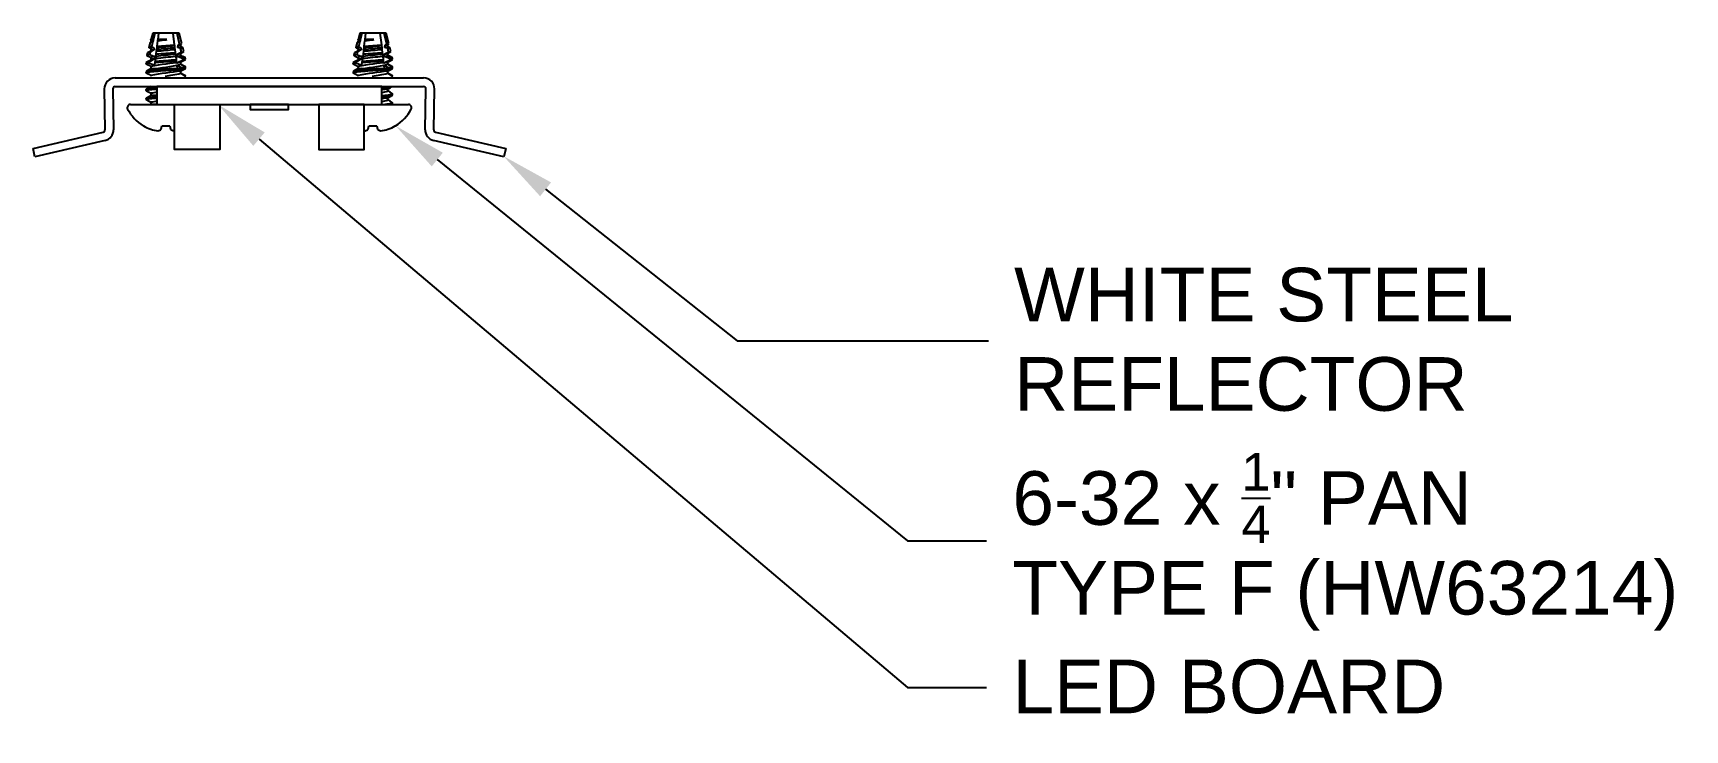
# Model space of a CAD drawing. Extents: x -0.83 to 4.95, y -2.28 to 0.16.
import ezdxf
from ezdxf import colors
from ezdxf.entities.mleader import LeaderData, LeaderLine
from ezdxf.math import Vec2, Vec3

# ---------------------------------------------------------------- set-up
doc = ezdxf.new("R2010")
doc.units = 0
doc.header["$LTSCALE"] = 0.5
doc.header["$MEASUREMENT"] = 0
doc.layers.add('CUST DWG', color=60, linetype='CONTINUOUS', lineweight=20)
for name, color, linetype in [('FAB DWG', 221, 'CONTINUOUS'), ('Hardware', 242, 'CONTINUOUS'), ('LED Board', 110, 'CONTINUOUS'), ('Reflector', 40, 'CONTINUOUS')]:
    doc.layers.add(name, color=color, linetype=linetype)
doc.styles.add('LSAD_Standard', font='arial.ttf')

msp = doc.modelspace()

# ---------------------------------------------------------------- linework, layer by layer
at = {"layer": 'Hardware', "linetype": 'Continuous', "transparency": 16777216}
for p, q in [((-0.4166, 0.1243), (-0.4213, 0.1065)), ((-0.4134, 0.1265), (-0.4157, 0.1252)), ((-0.4142, 0.1335), (-0.4141, 0.1334)), ((-0.408, 0.157), (-0.4141, 0.1336)), ((-0.4141, 0.1336), (-0.414, 0.1339)), ((-0.414, 0.1339), (-0.4141, 0.1336)), ((-0.4141, 0.1336), (-0.4141, 0.1261)), ((-0.4064, 0.1339), (-0.414, 0.1339)), ((-0.4079, 0.1275), (-0.4122, 0.1088)), ((-0.401, 0.157), (-0.408, 0.157)), ((-0.406, 0.1286), (-0.4079, 0.1275)), ((-0.401, 0.157), (-0.4064, 0.1339)), ((-0.4064, 0.1339), (-0.406, 0.1286)), ((-0.3864, 0.157), (-0.401, 0.157)), ((-0.392, 0.1109), (-0.3897, 0.1303)), ((-0.3897, 0.1303), (-0.3896, 0.1308)), ((-0.3896, 0.1308), (-0.3892, 0.1339)), ((-0.3892, 0.1339), (-0.3864, 0.157)), ((-0.3591, 0.1339), (-0.3892, 0.1339)), ((-0.3376, 0.157), (-0.3864, 0.157)), ((-0.3376, 0.157), (-0.3325, 0.1156)), ((-0.323, 0.157), (-0.3376, 0.157)), ((-0.3325, 0.1156), (-0.3322, 0.1131)), ((-0.3138, 0.1177), (-0.323, 0.157)), ((-0.316, 0.157), (-0.323, 0.157)), ((-0.3191, 0.1149), (-0.3138, 0.1177)), ((-0.3063, 0.1201), (-0.316, 0.157)), ((-0.3099, 0.1102), (-0.3099, 0.1176)), ((0.3074, 0.1243), (0.3027, 0.1065)), ((0.3106, 0.1265), (0.3083, 0.1252)), ((0.3098, 0.1335), (0.3099, 0.1334)), ((0.316, 0.157), (0.3099, 0.1336)), ((0.3099, 0.1336), (0.31, 0.1339)), ((0.31, 0.1339), (0.3099, 0.1336)), ((0.3099, 0.1336), (0.3099, 0.1261)), ((0.3176, 0.1339), (0.31, 0.1339)), ((0.3161, 0.1275), (0.3118, 0.1088)), ((0.323, 0.157), (0.316, 0.157)), ((0.318, 0.1286), (0.3161, 0.1275)), ((0.323, 0.157), (0.3176, 0.1339)), ((0.3176, 0.1339), (0.318, 0.1286)), ((0.3376, 0.157), (0.323, 0.157)), ((0.332, 0.1109), (0.3343, 0.1303)), ((0.3343, 0.1303), (0.3344, 0.1308)), ((0.3344, 0.1308), (0.3348, 0.1339)), ((0.3348, 0.1339), (0.3376, 0.157)), ((0.3649, 0.1339), (0.3348, 0.1339)), ((0.3864, 0.157), (0.3376, 0.157)), ((0.3864, 0.157), (0.3915, 0.1156)), ((0.401, 0.157), (0.3864, 0.157)), ((0.3915, 0.1156), (0.3918, 0.1131)), ((0.4102, 0.1177), (0.401, 0.157)), ((0.408, 0.157), (0.401, 0.157)), ((0.4049, 0.1149), (0.4102, 0.1177)), ((0.4177, 0.1201), (0.408, 0.157)), ((0.4141, 0.1102), (0.4141, 0.1176)), ((-0.4263, 0.0875), (-0.4284, 0.0794)), ((-0.4141, 0.1023), (-0.4141, 0.0949)), ((-0.4141, 0.0711), (-0.4141, 0.0636)), ((-0.4041, 0.1055), (-0.4033, 0.0978)), ((-0.401, 0.0747), (-0.4002, 0.067)), ((-0.399, 0.0546), (-0.3985, 0.0586)), ((-0.3985, 0.0586), (-0.3974, 0.0674)), ((-0.3974, 0.0674), (-0.3964, 0.0754)), ((-0.3964, 0.0754), (-0.3954, 0.0838)), ((-0.3954, 0.0838), (-0.3942, 0.0935)), ((-0.3942, 0.0935), (-0.3935, 0.0991)), ((-0.3935, 0.0991), (-0.3925, 0.1071)), ((-0.3925, 0.1071), (-0.392, 0.1109)), ((-0.3322, 0.1131), (-0.3313, 0.1054)), ((-0.3313, 0.1054), (-0.3306, 0.0999)), ((-0.3306, 0.0999), (-0.3292, 0.0885)), ((-0.3292, 0.0885), (-0.3284, 0.0823)), ((-0.3284, 0.0823), (-0.3275, 0.0746)), ((-0.3275, 0.0746), (-0.3262, 0.064)), ((-0.3262, 0.064), (-0.3257, 0.0602)), ((-0.3257, 0.0602), (-0.3247, 0.0519)), ((-0.3229, 0.0753), (-0.3221, 0.0832)), ((-0.3198, 0.107), (-0.3191, 0.1149)), ((-0.3075, 0.0906), (-0.3103, 0.1027)), ((-0.3099, 0.1102), (-0.3026, 0.1059)), ((-0.3099, 0.0789), (-0.3099, 0.0864)), ((-0.3099, 0.0789), (-0.293, 0.0691)), ((-0.3031, 0.0625), (-0.3028, 0.0664)), ((-0.2991, 0.0929), (-0.3026, 0.1059)), ((-0.2932, 0.0695), (-0.2939, 0.0699)), ((-0.293, 0.0691), (-0.2932, 0.0695)), ((-0.293, 0.0652), (-0.293, 0.0691)), ((0.2977, 0.0875), (0.2956, 0.0794)), ((0.3099, 0.1023), (0.3099, 0.0949)), ((0.3099, 0.0711), (0.3099, 0.0636)), ((0.3199, 0.1055), (0.3207, 0.0978)), ((0.323, 0.0747), (0.3238, 0.067)), ((0.325, 0.0546), (0.3255, 0.0586)), ((0.3255, 0.0586), (0.3266, 0.0674)), ((0.3266, 0.0674), (0.3276, 0.0754)), ((0.3276, 0.0754), (0.3286, 0.0838)), ((0.3286, 0.0838), (0.3298, 0.0935)), ((0.3298, 0.0935), (0.3305, 0.0991)), ((0.3305, 0.0991), (0.3315, 0.1071)), ((0.3315, 0.1071), (0.332, 0.1109)), ((0.3918, 0.1131), (0.3927, 0.1054)), ((0.3927, 0.1054), (0.3934, 0.0999)), ((0.3934, 0.0999), (0.3948, 0.0885)), ((0.3948, 0.0885), (0.3956, 0.0823)), ((0.3956, 0.0823), (0.3965, 0.0746)), ((0.3965, 0.0746), (0.3978, 0.064)), ((0.3978, 0.064), (0.3983, 0.0602)), ((0.3983, 0.0602), (0.3993, 0.0519)), ((0.4011, 0.0753), (0.4019, 0.0832)), ((0.4042, 0.107), (0.4049, 0.1149)), ((0.4165, 0.0906), (0.4137, 0.1027)), ((0.4141, 0.1102), (0.4214, 0.1059)), ((0.4141, 0.0789), (0.4141, 0.0864)), ((0.4141, 0.0789), (0.431, 0.0691)), ((0.4209, 0.0625), (0.4212, 0.0664)), ((0.4249, 0.0929), (0.4214, 0.1059)), ((0.4308, 0.0695), (0.4301, 0.0699)), ((0.431, 0.0691), (0.4308, 0.0695)), ((0.431, 0.0652), (0.431, 0.0691)), ((-0.431, 0.0535), (-0.431, 0.0496)), ((-0.431, 0.0223), (-0.431, 0.0184)), ((-0.4204, 0.0563), (-0.4201, 0.0525)), ((-0.4141, 0.0398), (-0.4141, 0.0324)), ((-0.4141, 0.0086), (-0.4141, 0.006)), ((-0.4002, 0.0449), (-0.399, 0.0546)), ((-0.3235, 0.0424), (-0.3224, 0.0331)), ((-0.3224, 0.0331), (-0.3223, 0.032)), ((-0.3056, 0.032), (-0.3223, 0.032)), ((-0.3099, 0.0477), (-0.3099, 0.0551)), ((-0.3099, 0.0477), (-0.293, 0.0379)), ((-0.3099, 0.0164), (-0.3099, 0.0239)), ((-0.3099, 0.0164), (-0.293, 0.0066)), ((-0.3056, 0.032), (-0.3053, 0.0348)), ((-0.293, 0.034), (-0.293, 0.0379)), ((-0.293, 0.006), (-0.293, 0.0066)), ((0.293, 0.0535), (0.293, 0.0496)), ((0.293, 0.0223), (0.293, 0.0184)), ((0.3036, 0.0563), (0.3039, 0.0525)), ((0.3099, 0.0398), (0.3099, 0.0324)), ((0.3099, 0.0086), (0.3099, 0.006)), ((0.3225, 0.0338), (0.319, 0.032)), ((0.3223, 0.032), (0.319, 0.032)), ((0.3223, 0.032), (0.3225, 0.0338)), ((0.3238, 0.0449), (0.325, 0.0546)), ((0.4005, 0.0424), (0.4016, 0.0331)), ((0.4016, 0.0331), (0.4017, 0.032)), ((0.4184, 0.032), (0.4017, 0.032)), ((0.4141, 0.0477), (0.4141, 0.0551)), ((0.4141, 0.0477), (0.431, 0.0379)), ((0.4141, 0.0164), (0.4141, 0.0239)), ((0.4141, 0.0164), (0.431, 0.0066)), ((0.4184, 0.032), (0.4187, 0.0348)), ((0.431, 0.034), (0.431, 0.0379)), ((0.431, 0.006), (0.431, 0.0066)), ((-0.431, -0.0402), (-0.431, -0.0441)), ((-0.4141, -0.03), (-0.4141, -0.0301)), ((-0.4141, -0.0539), (-0.4141, -0.0614)), ((0.3099, -0.03), (0.3099, -0.0301)), ((0.4141, -0.0461), (0.4141, -0.0386)), ((0.431, -0.0598), (0.431, -0.0559)), ((-0.486, -0.093), (-0.3935, -0.093)), ((-0.431, -0.0715), (-0.431, -0.0754)), ((-0.431, -0.0754), (-0.4141, -0.0852)), ((-0.4305, -0.0759), (-0.431, -0.0754)), ((-0.4133, -0.0922), (-0.4146, -0.0929)), ((-0.4141, -0.0852), (-0.4141, -0.0926)), ((0.3935, -0.093), (0.486, -0.093)), ((0.4141, -0.0773), (0.4141, -0.0699)), ((0.431, -0.091), (0.431, -0.0871)), ((-0.4415, -0.1674), (-0.4402, -0.1674)), ((-0.3782, -0.1795), (-0.376, -0.1674)), ((-0.376, -0.1674), (-0.348, -0.1674)), ((-0.348, -0.1674), (-0.3458, -0.1795)), ((0.3458, -0.1795), (0.348, -0.1674)), ((0.348, -0.1674), (0.376, -0.1674)), ((0.376, -0.1674), (0.3782, -0.1795)), ((0.4402, -0.1674), (0.4415, -0.1674))]:
    msp.add_line(p, q, dxfattribs=at)
at = {"layer": 'Hardware', "linetype": 'Continuous', "transparency": 16777216, "flags": 128}
for points in [[(-0.4166, 0.1243), (-0.4166, 0.1244), (-0.4162, 0.1249), (-0.4154, 0.1253), (-0.4142, 0.1259), (-0.4115, 0.1267), (-0.4079, 0.1275)], [(-0.3896, 0.1308), (-0.3834, 0.1314), (-0.3766, 0.1321), (-0.3694, 0.1328), (-0.362, 0.1336), (-0.3591, 0.1339)], [(-0.3106, 0.1172), (-0.3084, 0.1185), (-0.3068, 0.1194)], [(0.3074, 0.1243), (0.3074, 0.1244), (0.3078, 0.1249), (0.3086, 0.1253), (0.3098, 0.1259), (0.3125, 0.1267), (0.3161, 0.1275)], [(0.3344, 0.1308), (0.3406, 0.1314), (0.3474, 0.1321), (0.3546, 0.1328), (0.362, 0.1336), (0.3649, 0.1339)], [(0.4134, 0.1172), (0.4156, 0.1185), (0.4172, 0.1194)], [(-0.4134, 0.064), (-0.422, 0.059), (-0.4305, 0.0541)], [(-0.4185, 0.0817), (-0.4214, 0.0813), (-0.4236, 0.0809), (-0.4255, 0.0805), (-0.4269, 0.0802), (-0.4279, 0.0798), (-0.4284, 0.0795), (-0.4284, 0.0791), (-0.428, 0.0789)], [(-0.428, 0.0788), (-0.422, 0.0753), (-0.4141, 0.0707)], [(-0.4134, 0.0953), (-0.422, 0.0903), (-0.4255, 0.0882)], [(-0.4122, 0.1088), (-0.415, 0.1084), (-0.417, 0.108), (-0.4186, 0.1077), (-0.4199, 0.1073), (-0.4208, 0.1069), (-0.4212, 0.1066), (-0.4212, 0.1063), (-0.4209, 0.1059), (-0.4208, 0.1059)], [(-0.4208, 0.1059), (-0.4189, 0.1048), (-0.4141, 0.102)], [(-0.4165, 0.0906), (-0.4175, 0.0861), (-0.4185, 0.0817)], [(-0.4033, 0.0978), (-0.413, 0.0926), (-0.4165, 0.0906)], [(-0.4122, 0.1088), (-0.4107, 0.1082), (-0.4041, 0.1055)], [(-0.399, 0.0546), (-0.3924, 0.0551), (-0.3853, 0.0557), (-0.3778, 0.0562), (-0.37, 0.0568), (-0.362, 0.0574), (-0.3542, 0.058), (-0.3465, 0.0586), (-0.3391, 0.0591), (-0.3322, 0.0597), (-0.3257, 0.0602)], [(-0.3985, 0.0586), (-0.392, 0.0591), (-0.385, 0.0596), (-0.3776, 0.0601), (-0.3699, 0.0607), (-0.362, 0.0613), (-0.3524, 0.062), (-0.3431, 0.0628), (-0.3343, 0.0634), (-0.3262, 0.064)], [(-0.3925, 0.1071), (-0.3858, 0.1078), (-0.3784, 0.1085), (-0.3703, 0.1093), (-0.362, 0.1102), (-0.3539, 0.111), (-0.3461, 0.1117), (-0.3388, 0.1125), (-0.3322, 0.1131)], [(-0.3221, 0.0832), (-0.3136, 0.0874), (-0.3075, 0.0906)], [(-0.3103, 0.1027), (-0.3125, 0.1037), (-0.3198, 0.107)], [(-0.3107, 0.0547), (-0.3022, 0.0596), (-0.2938, 0.0645)], [(-0.3106, 0.086), (-0.3048, 0.0893), (-0.2996, 0.0924)], [(-0.3103, 0.1027), (-0.3071, 0.1035), (-0.3054, 0.104), (-0.304, 0.1045), (-0.3031, 0.105), (-0.3026, 0.1055), (-0.3026, 0.1059)], [(-0.3036, 0.1068), (-0.307, 0.1088), (-0.3099, 0.1105)], [(-0.2938, 0.0698), (-0.3022, 0.0748), (-0.3099, 0.0793)], [(-0.3026, 0.1059), (-0.3029, 0.1064), (-0.3036, 0.1068)], [(0.3106, 0.064), (0.302, 0.059), (0.2935, 0.0541)], [(0.3055, 0.0817), (0.3026, 0.0813), (0.3004, 0.0809), (0.2985, 0.0805), (0.2971, 0.0802), (0.2961, 0.0798), (0.2956, 0.0795), (0.2956, 0.0791), (0.296, 0.0789)], [(0.296, 0.0788), (0.302, 0.0753), (0.3099, 0.0707)], [(0.3106, 0.0953), (0.302, 0.0903), (0.2985, 0.0882)], [(0.3118, 0.1088), (0.309, 0.1084), (0.307, 0.108), (0.3054, 0.1077), (0.3041, 0.1073), (0.3032, 0.1069), (0.3028, 0.1066), (0.3028, 0.1063), (0.3031, 0.1059), (0.3032, 0.1059)], [(0.3032, 0.1059), (0.3051, 0.1048), (0.3099, 0.102)], [(0.3075, 0.0906), (0.3065, 0.0861), (0.3055, 0.0817)], [(0.3207, 0.0978), (0.311, 0.0926), (0.3075, 0.0906)], [(0.3118, 0.1088), (0.3133, 0.1082), (0.3199, 0.1055)], [(0.325, 0.0546), (0.3316, 0.0551), (0.3387, 0.0557), (0.3462, 0.0562), (0.354, 0.0568), (0.362, 0.0574), (0.3698, 0.058), (0.3775, 0.0586), (0.3849, 0.0591), (0.3918, 0.0597), (0.3983, 0.0602)], [(0.3255, 0.0586), (0.332, 0.0591), (0.339, 0.0596), (0.3464, 0.0601), (0.3541, 0.0607), (0.362, 0.0613), (0.3716, 0.062), (0.3809, 0.0628), (0.3897, 0.0634), (0.3978, 0.064)], [(0.3315, 0.1071), (0.3382, 0.1078), (0.3456, 0.1085), (0.3537, 0.1093), (0.362, 0.1102), (0.3701, 0.111), (0.3779, 0.1117), (0.3852, 0.1125), (0.3918, 0.1131)], [(0.4019, 0.0832), (0.4104, 0.0874), (0.4165, 0.0906)], [(0.4137, 0.1027), (0.4115, 0.1037), (0.4042, 0.107)], [(0.4133, 0.0547), (0.4218, 0.0596), (0.4302, 0.0645)], [(0.4134, 0.086), (0.4192, 0.0893), (0.4244, 0.0924)], [(0.4137, 0.1027), (0.4169, 0.1035), (0.4186, 0.104), (0.42, 0.1045), (0.4209, 0.105), (0.4214, 0.1055), (0.4214, 0.1059)], [(0.4204, 0.1068), (0.417, 0.1088), (0.4141, 0.1105)], [(0.4302, 0.0698), (0.4218, 0.0748), (0.4141, 0.0793)], [(0.4214, 0.1059), (0.4211, 0.1064), (0.4204, 0.1068)], [(-0.4305, 0.0491), (-0.431, 0.0496), (-0.4306, 0.0501), (-0.4293, 0.0507), (-0.4271, 0.0512), (-0.424, 0.0518), (-0.4201, 0.0525)], [(-0.4305, 0.0178), (-0.431, 0.0184), (-0.4304, 0.0189), (-0.4287, 0.0196), (-0.4258, 0.0203), (-0.4218, 0.021), (-0.4166, 0.0217), (-0.4106, 0.0223), (-0.4038, 0.023), (-0.3965, 0.0236), (-0.3887, 0.0242), (-0.3802, 0.0248), (-0.3712, 0.0255), (-0.362, 0.0262), (-0.3528, 0.0269), (-0.3438, 0.0275), (-0.3353, 0.0282), (-0.3275, 0.0288), (-0.3202, 0.0294), (-0.3134, 0.03), (-0.3074, 0.0307), (-0.3022, 0.0314), (-0.2982, 0.0321), (-0.2953, 0.0327), (-0.2935, 0.0334), (-0.293, 0.034), (-0.293, 0.034)], [(-0.4305, 0.0491), (-0.422, 0.0441), (-0.4141, 0.0395)], [(-0.4134, 0.0328), (-0.422, 0.0278), (-0.4305, 0.0228)], [(-0.4305, 0.0178), (-0.422, 0.0128), (-0.4141, 0.0082)], [(-0.3107, 0.0234), (-0.3022, 0.0283), (-0.2938, 0.0333)], [(-0.2938, 0.0386), (-0.3022, 0.0435), (-0.3099, 0.048)], [(-0.2938, 0.0073), (-0.3022, 0.0123), (-0.3099, 0.0168)], [(-0.293, 0.0379), (-0.2935, 0.0385), (-0.2938, 0.0386)], [(-0.293, 0.0066), (-0.2935, 0.0072), (-0.2938, 0.0073)], [(-0.2936, 0.006), (-0.2935, 0.006), (-0.293, 0.0066)], [(0.2935, 0.0491), (0.293, 0.0496), (0.2934, 0.0501), (0.2947, 0.0507), (0.2969, 0.0512), (0.3, 0.0518), (0.3039, 0.0525)], [(0.2935, 0.0178), (0.293, 0.0184), (0.2936, 0.0189), (0.2953, 0.0196), (0.2982, 0.0203), (0.3022, 0.021), (0.3074, 0.0217), (0.3134, 0.0223), (0.3202, 0.023), (0.3275, 0.0236), (0.3353, 0.0242), (0.3438, 0.0248), (0.3528, 0.0255), (0.362, 0.0262), (0.3712, 0.0269), (0.3802, 0.0275), (0.3887, 0.0282), (0.3965, 0.0288), (0.4038, 0.0294), (0.4106, 0.03), (0.4166, 0.0307), (0.4218, 0.0314), (0.4258, 0.0321), (0.4287, 0.0327), (0.4305, 0.0334), (0.431, 0.034), (0.431, 0.034)], [(0.2935, 0.0491), (0.302, 0.0441), (0.3099, 0.0395)], [(0.3106, 0.0328), (0.302, 0.0278), (0.2935, 0.0228)], [(0.2935, 0.0178), (0.302, 0.0128), (0.3099, 0.0082)], [(0.4133, 0.0234), (0.4218, 0.0283), (0.4302, 0.0333)], [(0.4302, 0.0386), (0.4218, 0.0435), (0.4141, 0.048)], [(0.4302, 0.0073), (0.4218, 0.0123), (0.4141, 0.0168)], [(0.431, 0.0379), (0.4305, 0.0385), (0.4302, 0.0386)], [(0.431, 0.0066), (0.4305, 0.0072), (0.4302, 0.0073)], [(0.4304, 0.006), (0.4305, 0.006), (0.431, 0.0066)], [(-0.431, -0.0402), (-0.4304, -0.0396), (-0.4287, -0.039), (-0.4258, -0.0383), (-0.4218, -0.0376), (-0.4166, -0.0369), (-0.4106, -0.0363), (-0.4038, -0.0356), (-0.3965, -0.035), (-0.3935, -0.0348)], [(-0.4301, -0.0448), (-0.4304, -0.0447), (-0.431, -0.0441), (-0.4304, -0.0436), (-0.4287, -0.0429), (-0.4258, -0.0422), (-0.4218, -0.0415), (-0.4166, -0.0408), (-0.4106, -0.0402), (-0.4038, -0.0395), (-0.3965, -0.0389), (-0.3935, -0.0387)], [(-0.4139, -0.03), (-0.4218, -0.0346), (-0.4302, -0.0395)], [(-0.4302, -0.0448), (-0.4218, -0.0498), (-0.4141, -0.0543)], [(0.3935, -0.034), (0.3965, -0.0337), (0.4038, -0.0331), (0.4106, -0.0325), (0.4166, -0.0318), (0.4218, -0.0311), (0.4258, -0.0304), (0.4278, -0.03)], [(0.3935, -0.03), (0.3944, -0.03)], [(0.3935, -0.0613), (0.3965, -0.0611), (0.4038, -0.0605), (0.4106, -0.0598), (0.4166, -0.0592), (0.4218, -0.0585), (0.4258, -0.0578), (0.4287, -0.0571), (0.4305, -0.0565), (0.431, -0.0559), (0.4305, -0.0553)], [(0.4134, -0.039), (0.422, -0.0341), (0.429, -0.03)], [(0.4305, -0.0553), (0.422, -0.0503), (0.4141, -0.0457)], [(-0.431, -0.0715), (-0.4304, -0.0709), (-0.4287, -0.0703), (-0.4258, -0.0696), (-0.4218, -0.0689), (-0.4166, -0.0682), (-0.4106, -0.0675), (-0.4038, -0.0669), (-0.3965, -0.0663), (-0.3935, -0.0661)], [(-0.431, -0.0754), (-0.4304, -0.0748), (-0.4287, -0.0742), (-0.4258, -0.0735), (-0.4218, -0.0728), (-0.4166, -0.0721), (-0.4106, -0.0714), (-0.4038, -0.0708), (-0.3965, -0.0702), (-0.3935, -0.07)], [(-0.4305, -0.0759), (-0.423, -0.0803), (-0.4141, -0.0855)], [(-0.4133, -0.0609), (-0.4218, -0.0659), (-0.4302, -0.0708)], [(0.3935, -0.0652), (0.3965, -0.065), (0.4038, -0.0644), (0.4106, -0.0637), (0.4166, -0.0631), (0.4218, -0.0624), (0.4258, -0.0617), (0.4287, -0.061), (0.4305, -0.0604), (0.431, -0.0598)], [(0.3935, -0.0925), (0.396, -0.0924), (0.4036, -0.0918), (0.4106, -0.0911), (0.4166, -0.0904), (0.4218, -0.0897), (0.4258, -0.089), (0.4287, -0.0883), (0.4305, -0.0877), (0.431, -0.0871), (0.4305, -0.0866)], [(0.4134, -0.0703), (0.422, -0.0653), (0.4305, -0.0603)], [(0.4305, -0.0866), (0.422, -0.0816), (0.4141, -0.077)], [(0.4281, -0.093), (0.429, -0.0924), (0.4305, -0.0916)]]:
    msp.add_lwpolyline(points, dxfattribs=at)
at = {"layer": 'Hardware', "linetype": 'Continuous', "transparency": 16777216}
for centre, radius, start, end in [((-0.4029, 0.1035), 0.0253, 96.98858, 114.37047), ((-1.757, 17.8401), 17.7817, 274.40249, 274.59491), ((-1.3309, 8.3725), 8.2957, 276.5148, 276.72712), ((-0.3226, 0.1449), 0.0302, 276.57525, 293.33924), ((-0.3144, 0.1327), 0.015, 272.02883, 302.67091), ((0.3211, 0.1035), 0.0253, 96.98858, 114.37047), ((-1.033, 17.8401), 17.7817, 274.40249, 274.59491), ((-0.6069, 8.3725), 8.2957, 276.5148, 276.72712), ((0.4014, 0.1449), 0.0302, 276.57525, 293.33924), ((0.4096, 0.1327), 0.015, 272.02883, 302.67091), ((-0.4161, 0.0727), 0.018, 91.25928, 124.51698), ((0.0055, -0.7223), 0.8875, 117.2014, 118.67954), ((-0.3121, 0.3244), 0.2651, 246.32947, 250.40716), ((-0.4042, 0.0884), 0.0171, 89.55839, 125.44982), ((-0.4007, 0.0483), 0.0264, 90.68658, 120.45828), ((-0.3963, 0.0196), 0.0476, 94.67908, 111.02972), ((-0.4001, 0.0641), 0.0339, 95.44804, 112.93553), ((1.4996, -17.9465), 18.1136, 95.78918, 96.01149), ((1.6972, -19.9773), 20.1616, 95.76612, 95.96035), ((-2.1243, 25.2653), 25.2407, 273.92779, 274.07842), ((-1.555, 12.1077), 12.0701, 275.51869, 275.8221), ((2.6148, -29.3337), 29.5862, 95.71476, 95.83589), ((-0.5414, 0.5201), 0.5159, 294.83747, 297.50546), ((-0.3223, 0.0981), 0.0228, 268.40478, 302.80249), ((-0.4381, -0.2139), 0.3113, 64.24897, 68.2864), ((-0.3256, 0.1229), 0.0399, 275.06209, 292.01298), ((-0.3197, 0.1238), 0.0168, 269.57542, 305.64071), ((-0.3069, 0.1045), 0.0139, 267.38085, 303.70876), ((-0.3028, 0.0815), 0.019, 269.0676, 301.14138), ((-0.3025, 0.0847), 0.0183, 269.08214, 301.52277), ((0.3079, 0.0727), 0.018, 91.25928, 124.51698), ((0.7295, -0.7223), 0.8875, 117.2014, 118.67954), ((0.4119, 0.3244), 0.2651, 246.32947, 250.40716), ((0.3198, 0.0884), 0.0171, 89.55839, 125.44982), ((0.3233, 0.0483), 0.0264, 90.68658, 120.45828), ((0.3277, 0.0196), 0.0476, 94.67908, 111.02972), ((0.3239, 0.0641), 0.0339, 95.44804, 112.93553), ((2.2236, -17.9465), 18.1136, 95.78918, 96.01149), ((2.4212, -19.9773), 20.1616, 95.76612, 95.96035), ((-1.4003, 25.2653), 25.2407, 273.92779, 274.07842), ((-0.831, 12.1077), 12.0701, 275.51869, 275.8221), ((3.3388, -29.3337), 29.5862, 95.71476, 95.83589), ((0.1826, 0.5201), 0.5159, 294.83747, 297.50546), ((0.4017, 0.0981), 0.0228, 268.40478, 302.80249), ((0.2859, -0.2139), 0.3113, 64.24897, 68.2864), ((0.3984, 0.1229), 0.0399, 275.06209, 292.01298), ((0.4043, 0.1238), 0.0168, 269.57542, 305.64071), ((0.4171, 0.1045), 0.0139, 267.38085, 303.70876), ((0.4212, 0.0815), 0.019, 269.0676, 301.14138), ((0.4215, 0.0847), 0.0183, 269.08214, 301.52277), ((-0.4202, 0.0342), 0.0221, 90.44479, 119.16212), ((-0.2823, -0.9193), 0.9532, 92.40812, 98.97276), ((-0.3282, 0.2644), 0.231, 246.55536, 251.84339), ((-0.1963, -1.1112), 1.1714, 95.60432, 100.7121), ((-0.1963, -1.1424), 1.1714, 95.60432, 100.7121), ((-0.4397, 0.5835), 0.5514, 272.73945, 283.61957), ((-0.4397, 0.5523), 0.5514, 277.81541, 283.61957), ((-0.4161, -0.2074), 0.2664, 65.42534, 69.6556), ((-0.3046, 0.0584), 0.0236, 268.18388, 299.48078), ((0.3038, 0.0342), 0.0221, 90.44479, 119.16212), ((0.4417, -0.9193), 0.9532, 92.40812, 98.97276), ((0.3958, 0.2644), 0.231, 246.55536, 251.84339), ((0.5277, -1.1112), 1.1714, 95.60432, 100.7121), ((0.5277, -1.1424), 1.1714, 95.60432, 100.7121), ((0.2843, 0.5835), 0.5514, 272.73945, 283.61957), ((0.2843, 0.5523), 0.5514, 277.81541, 283.61957), ((0.3079, -0.2074), 0.2664, 65.42534, 69.6556), ((0.4194, 0.0584), 0.0236, 268.18388, 299.48078), ((-0.1827, -1.2962), 1.2637, 99.60225, 100.55027), ((0.5413, -1.2962), 1.2637, 95.80875, 96.71638), ((0.2887, 0.4608), 0.5221, 281.57944, 283.89557), ((-0.486, -0.104), 0.011, 90, 207.70008), ((-0.362, -0.0389), 0.151, 207.70008, 238.25791), ((-0.1827, -1.3275), 1.2637, 99.60225, 100.55027), ((-0.4353, 0.4608), 0.5221, 272.42085, 274.59283), ((-0.4353, 0.4295), 0.5221, 272.42085, 274.59283), ((0.5413, -1.3275), 1.2637, 95.80875, 96.71638), ((0.2887, 0.4295), 0.5221, 281.57944, 283.89557), ((0.4257, -0.0847), 0.00824, 269.47972, 310.28646), ((0.362, -0.0389), 0.151, 301.74209, 332.29992), ((0.486, -0.104), 0.011, 332.29992, 90), ((-0.3624, -0.037), 0.1518, 239.15061, 249.8273), ((0.3624, -0.037), 0.1518, 290.1727, 300.84939), ((-0.3762, -0.0591), 0.1264, 252.25915, 263.9232), ((-0.3988, -0.15), 0.0361, 284.84633, 304.94098), ((-0.3252, -0.15), 0.0361, 235.05902, 255.15367), ((-0.3478, -0.0591), 0.1264, 276.0768, 277.38693), ((0.3478, -0.0591), 0.1264, 262.61307, 263.9232), ((0.3252, -0.15), 0.0361, 284.84633, 304.94098), ((0.3988, -0.15), 0.0361, 235.05902, 255.15367), ((0.3762, -0.0591), 0.1264, 276.0768, 287.74085)]:
    msp.add_arc(centre, radius, start, end, dxfattribs=at)
at = {"layer": 'LED Board', "ltscale": 0.5, "transparency": 16777216}
for points in [[(-0.3935, -0.093), (0.3935, -0.093), (0.3935, -0.03), (-0.3935, -0.03)], [(-0.3315, -0.093), (-0.1735, -0.093), (-0.1735, -0.2505), (-0.3315, -0.2505)], [(0.0669, -0.093), (-0.0669, -0.093), (-0.0669, -0.1103), (0.0669, -0.1103)], [(0.3315, -0.093), (0.1735, -0.093), (0.1735, -0.2505), (0.3315, -0.2505)]]:
    msp.add_lwpolyline(points, close=True, dxfattribs=at)
at = {"layer": 'Reflector', "linetype": 'Continuous', "lineweight": 25, "transparency": 16777216}
for p, q in [((-0.5393, 0), (0.5393, 0)), ((-0.5773, -0.0387), (-0.5748, -0.1818)), ((-0.5473, -0.0382), (-0.5448, -0.1813)), ((-0.5393, -0.03), (0.5393, -0.03)), ((0.5448, -0.1813), (0.5473, -0.0381)), ((0.5748, -0.1818), (0.5773, -0.0386)), ((-0.8264, -0.2464), (-0.581, -0.1898)), ((-0.5743, -0.219), (-0.8197, -0.2757)), ((0.8197, -0.2756), (0.5743, -0.219)), ((0.581, -0.1897), (0.8264, -0.2464)), ((-0.8197, -0.2757), (-0.8264, -0.2464)), ((0.8264, -0.2464), (0.8197, -0.2756))]:
    msp.add_line(p, q, dxfattribs=at)
for centre, radius, start, end in [((0.5393, -0.038), 0.038, 359.00269, 90.00269), ((-0.5393, -0.038), 0.038, 90.00269, 181.00269), ((-0.5393, -0.038), 0.008, 90.00269, 181.00269), ((0.5393, -0.038), 0.008, 359.00269, 90.00269), ((-0.5828, -0.182), 0.008, 283.00269, 1.00269), ((-0.5828, -0.182), 0.038, 283.00269, 1.00269), ((0.5828, -0.1819), 0.038, 179.00269, 257.00269), ((0.5828, -0.1819), 0.008, 179.00269, 257.00269)]:
    msp.add_arc(centre, radius, start, end, dxfattribs=at)

# ---------------------------------------------------------------- leaders
at = {"layer": 'CUST DWG', "ltscale": 0.5, "transparency": 16777216}
ml = msp.add_multileader_mtext('Standard', dxfattribs=at)
ml.set_content('\\A1;LED BOARD', color=256, style='LSAD_Standard')
ml.set_leader_properties()
ml.build(insert=Vec2(0, 0))
ml.multileader.update_dxf_attribs({"text_left_attachment_type": 2, "dogleg_length": 0.36, "arrow_head_size": 0.1875})
ctx = ml.context
ctx.base_point, ctx.char_height, ctx.arrow_head_size, ctx.landing_gap_size, ctx.plane_origin = Vec3(2.508, -2.1314), 0.1875, 0.1875, 0.09, Vec3(1.0221, -3.1594)
ctx.left_attachment = 2
notes = []
notes.append((ctx, [(0, (1, 1, 0), (2.2308, -2.1314), (1, 0), 0.2772, [(0, [(-0.1794, -0.093)], 0, [])])]))
ctx.mtext.insert, ctx.mtext.width, ctx.mtext.defined_height, ctx.mtext.flow_direction = Vec3(2.598, -2.0344), 1.512524, 0.2205, 5
ml = msp.add_multileader_mtext('Standard', dxfattribs=at)
ml.set_content('\\A1;WHITE STEEL REFLECTOR', color=256, style='LSAD_Standard')
ml.set_leader_properties()
ml.build(insert=Vec2(0, 0))
ml.multileader.update_dxf_attribs({"text_left_attachment_type": 2, "dogleg_length": 0.36, "arrow_head_size": 0.1875})
ctx = ml.context
ctx.base_point, ctx.char_height, ctx.arrow_head_size, ctx.landing_gap_size, ctx.plane_origin = Vec3(2.514, -0.9189), 0.1875, 0.1875, 0.09, Vec3(1.0221, -1.6093)
ctx.left_attachment = 2
notes.append((ctx, [(0, (1, 1, 0), (1.6361, -0.9189), (1, 0), 0.8779, [(0, [(0.8186, -0.2734)], 0, [])])]))
ctx.mtext.insert, ctx.mtext.width, ctx.mtext.defined_height, ctx.mtext.flow_direction = Vec3(2.604, -0.664), 1.847433, 0.5821, 5
at = {"layer": 'FAB DWG', "ltscale": 0.5, "transparency": 16777216}
ml = msp.add_multileader_mtext('Standard', dxfattribs=at)
ml.set_content('\\A1;6-32 x {\\H0.7x;\\S1/4;}" PAN\\PTYPE F (HW63214)', color=256, style='LSAD_Standard')
ml.set_leader_properties()
ml.build(insert=Vec2(0, 0))
ml.multileader.update_dxf_attribs({"text_left_attachment_type": 2, "dogleg_length": 0.36, "arrow_head_size": 0.1875})
ctx = ml.context
ctx.base_point, ctx.char_height, ctx.arrow_head_size, ctx.landing_gap_size, ctx.plane_origin = Vec3(2.508, -1.6192), 0.1875, 0.1875, 0.09, Vec3(1.0221, -0.2927)
ctx.left_attachment = 2
notes.append((ctx, [(0, (1, 1, 0), (2.2308, -1.6192), (1, 0), 0.2772, [(0, [(0.4415, -0.1674)], 0, [])])]))
ctx.mtext.insert, ctx.mtext.width, ctx.mtext.defined_height, ctx.mtext.flow_direction = Vec3(2.598, -1.3117), 2.351815, 0.6491, 5
for ctx, leaders in notes:
    for number, flags, end, landing, length, lines in leaders:
        leader = LeaderData()
        leader.index, (leader.has_last_leader_line, leader.has_dogleg_vector, leader.attachment_direction) = number, flags
        leader.last_leader_point, leader.dogleg_vector, leader.dogleg_length = Vec3(end), Vec3(landing), length
        for number, points, colour, breaks in lines:
            line = LeaderLine()
            line.index, line.vertices, line.color, line.breaks = number, Vec3.list(points), colors.encode_raw_color(colour), breaks
            leader.lines.append(line)
        ctx.leaders.append(leader)

doc.saveas('drawing.dxf')
